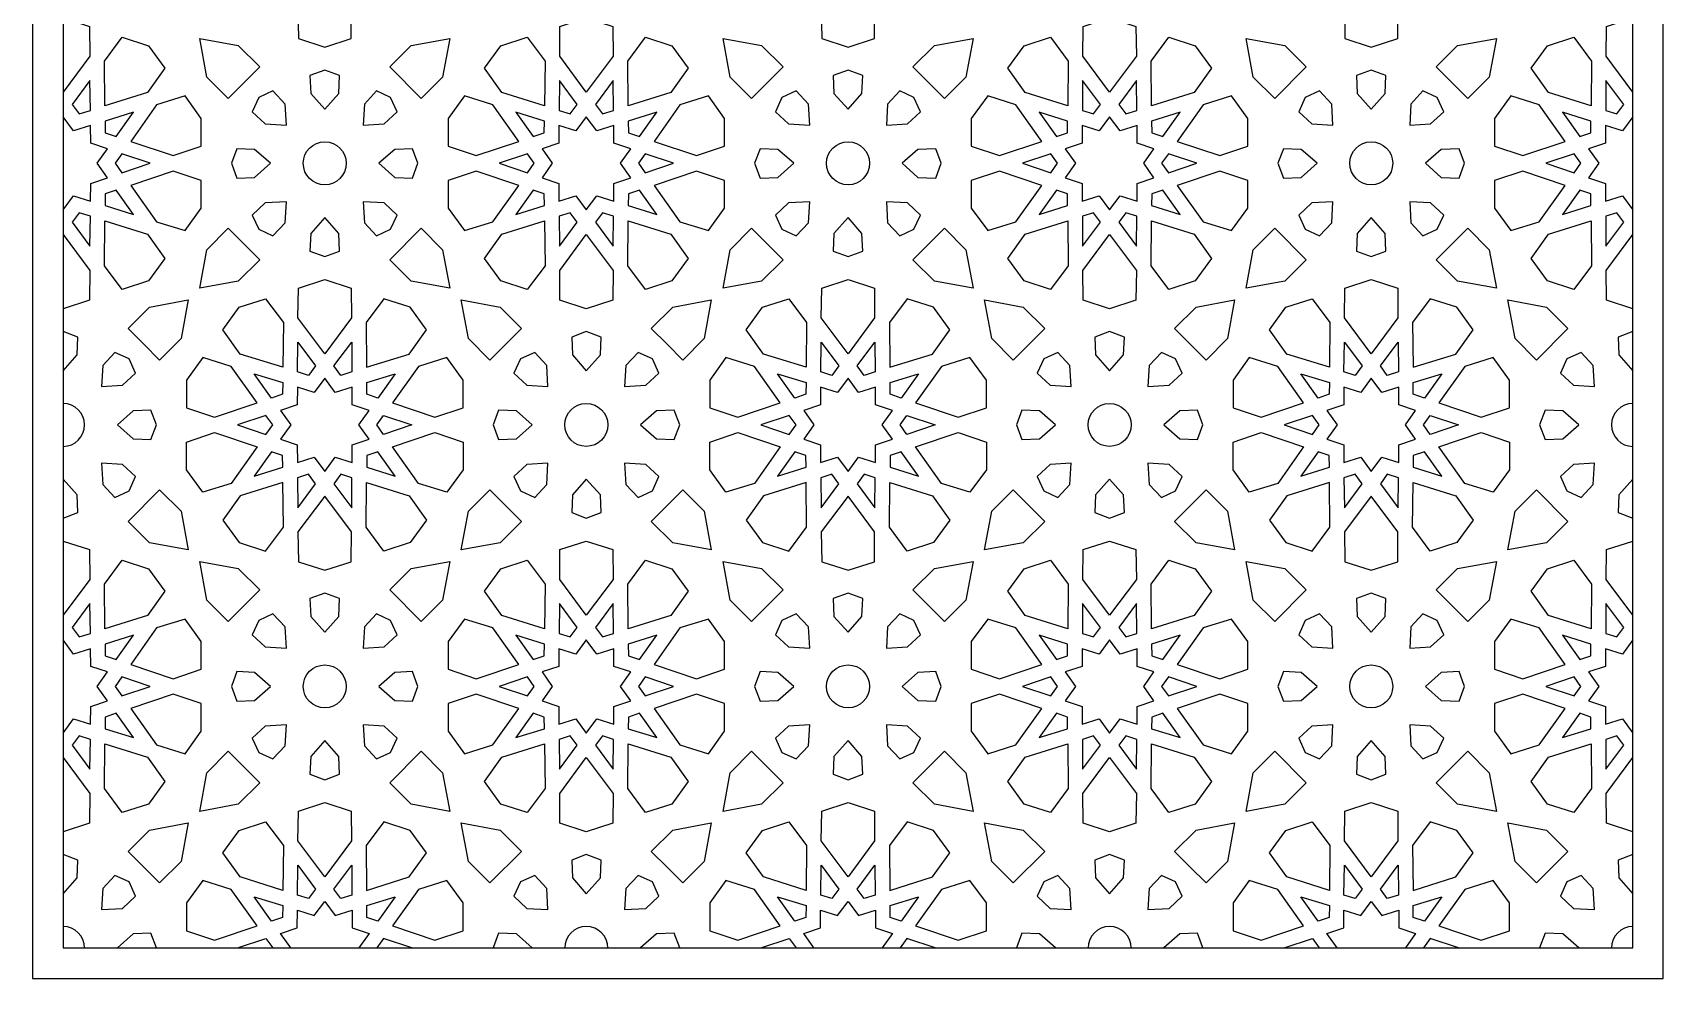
# Model space of a CAD drawing. Extents: x 122 to 256, y 179 to 312.
# Drawn here: x 122.4 to 256, y 178.5 to 256 of the extents above; entities that cross this region are included whole.
import ezdxf

# ---------------------------------------------------------------- set-up
doc = ezdxf.new("R2010")
doc.units = 0
doc.layers.add('LAYER_01', color=7, linetype='CONTINUOUS')

msp = doc.modelspace()

# ---------------------------------------------------------------- linework, layer by layer
at = {"layer": 'LAYER_01'}
for points in [[(122.44, 178.53), (256.03, 178.53), (256.03, 312.12), (122.44, 312.12)], [(124.94, 181.02), (253.54, 181.02), (253.54, 309.63), (124.94, 309.63)], [(148.53, 255.55), (148.56, 257.99), (146.37, 260.93), (144.18, 257.99), (144.21, 255.55), (146.37, 254.85)], [(191.4, 255.55), (191.42, 257.99), (189.24, 260.93), (187.05, 257.99), (187.08, 255.55), (189.24, 254.85)], [(234.27, 255.55), (234.29, 257.99), (232.1, 260.93), (229.92, 257.99), (229.94, 255.55), (232.1, 254.85)], [(167.8, 251.15), (165.62, 254.1), (165.64, 256.54), (167.8, 257.24), (169.96, 256.54), (169.99, 254.1)], [(210.67, 251.15), (208.48, 254.1), (208.51, 256.54), (210.67, 257.24), (212.83, 256.54), (212.86, 254.1)], [(129.78, 255.66), (131.94, 254.96), (133.27, 253.12), (131.86, 251.14), (128.36, 250.04), (128.32, 253.71)], [(141.05, 253.23), (138.46, 250.65), (136.71, 252.4), (136.13, 255.57), (139.29, 254.99)], [(154.28, 250.65), (151.69, 253.23), (153.44, 254.99), (156.61, 255.57), (156.03, 252.4)], [(162.96, 255.66), (164.42, 253.71), (164.38, 250.04), (160.88, 251.14), (159.47, 253.12), (160.8, 254.96)], [(172.64, 255.66), (174.8, 254.96), (176.14, 253.12), (174.73, 251.14), (171.23, 250.04), (171.19, 253.71)], [(183.92, 253.23), (181.33, 250.65), (179.58, 252.4), (179, 255.57), (182.16, 254.99)], [(197.14, 250.65), (194.56, 253.23), (196.31, 254.99), (199.48, 255.57), (198.9, 252.4)], [(205.83, 255.66), (207.28, 253.71), (207.25, 250.04), (203.75, 251.14), (202.33, 253.12), (203.67, 254.96)], [(215.51, 255.66), (217.67, 254.96), (219.01, 253.12), (217.6, 251.14), (214.1, 250.04), (214.06, 253.71)], [(226.78, 253.23), (224.2, 250.65), (222.44, 252.4), (221.86, 255.57), (225.03, 254.99)], [(240.01, 250.65), (237.43, 253.23), (239.18, 254.99), (242.35, 255.57), (241.77, 252.4)], [(248.7, 255.66), (250.15, 253.71), (250.11, 250.04), (246.61, 251.14), (245.2, 253.12), (246.54, 254.96)], [(146.37, 249.77), (147.52, 251.06), (147.58, 252.52), (146.37, 252.97), (145.16, 252.52), (145.22, 251.06)], [(189.24, 249.77), (190.38, 251.06), (190.44, 252.52), (189.24, 252.97), (188.03, 252.52), (188.09, 251.06)], [(232.1, 249.77), (233.25, 251.06), (233.31, 252.52), (232.1, 252.97), (230.9, 252.52), (230.96, 251.06)], [(126.25, 249.38), (127.17, 249.67), (127.14, 252.12), (125.68, 250.15)], [(143.23, 248.47), (143.12, 250.19), (142.13, 251.27), (140.96, 250.73), (140.43, 249.56), (141.5, 248.57)], [(149.51, 248.47), (151.24, 248.57), (152.31, 249.56), (151.77, 250.73), (150.61, 251.27), (149.62, 250.19)], [(165.6, 252.12), (165.57, 249.67), (166.49, 249.38), (167.06, 250.15)], [(169.12, 249.38), (170.04, 249.67), (170.01, 252.12), (168.55, 250.15)], [(186.1, 248.47), (185.99, 250.19), (185, 251.27), (183.83, 250.73), (183.29, 249.56), (184.37, 248.57)], [(192.38, 248.47), (194.11, 248.57), (195.18, 249.56), (194.64, 250.73), (193.47, 251.27), (192.48, 250.19)], [(208.46, 252.12), (208.44, 249.67), (209.35, 249.38), (209.93, 250.15)], [(211.99, 249.38), (212.9, 249.67), (212.88, 252.12), (211.42, 250.15)], [(228.96, 248.47), (228.86, 250.19), (227.87, 251.27), (226.7, 250.73), (226.16, 249.56), (227.24, 248.57)], [(235.25, 248.47), (236.97, 248.57), (238.05, 249.56), (237.51, 250.73), (236.34, 251.27), (235.35, 250.19)], [(251.33, 252.12), (251.31, 249.67), (252.22, 249.38), (252.79, 250.15)], [(134.93, 250.85), (132.6, 250.12), (130.48, 247.13), (133.95, 245.96), (136.26, 246.73), (136.26, 249.01)], [(160.14, 250.12), (157.81, 250.85), (156.48, 249.01), (156.48, 246.73), (158.78, 245.96), (162.26, 247.13)], [(177.8, 250.85), (175.47, 250.12), (173.35, 247.13), (176.82, 245.96), (179.13, 246.73), (179.13, 249.01)], [(203, 250.12), (200.68, 250.85), (199.34, 249.01), (199.34, 246.73), (201.65, 245.96), (205.13, 247.13)], [(220.66, 250.85), (218.34, 250.12), (216.21, 247.13), (219.69, 245.96), (222, 246.73), (222, 249.01)], [(245.87, 250.12), (243.55, 250.85), (242.21, 249.01), (242.21, 246.73), (244.52, 245.96), (248, 247.13)], [(128.38, 247.83), (129.29, 247.53), (130.71, 249.52), (128.37, 248.79)], [(162.03, 249.52), (163.45, 247.53), (164.36, 247.83), (164.37, 248.79)], [(167.8, 249.14), (166.94, 247.98), (165.56, 248.42), (165.54, 246.97), (164.17, 246.51), (165.01, 245.33), (164.17, 244.15), (165.54, 243.68), (165.56, 242.24), (166.94, 242.67), (167.8, 241.51), (168.67, 242.67), (170.05, 242.24), (170.06, 243.68), (171.44, 244.15), (170.6, 245.33), (171.44, 246.51), (170.06, 246.97), (170.05, 248.42), (168.67, 247.98)], [(171.25, 247.83), (172.16, 247.53), (173.58, 249.52), (171.24, 248.79)], [(204.89, 249.52), (206.31, 247.53), (207.22, 247.83), (207.23, 248.79)], [(210.67, 249.14), (209.81, 247.98), (208.43, 248.42), (208.41, 246.97), (207.04, 246.51), (207.88, 245.33), (207.04, 244.15), (208.41, 243.68), (208.43, 242.24), (209.81, 242.67), (210.67, 241.51), (211.53, 242.67), (212.92, 242.24), (212.93, 243.68), (214.3, 244.15), (213.46, 245.33), (214.3, 246.51), (212.93, 246.97), (212.92, 248.42), (211.53, 247.98)], [(214.12, 247.83), (215.03, 247.53), (216.45, 249.52), (214.11, 248.79)], [(247.76, 249.52), (249.18, 247.53), (250.09, 247.83), (250.1, 248.79)], [(132.08, 245.33), (129.75, 246.11), (129.2, 245.33), (129.75, 244.54)], [(141.93, 245.33), (140.63, 246.47), (139.17, 246.53), (138.73, 245.33), (139.17, 244.12), (140.63, 244.18)], [(150.81, 245.33), (152.11, 244.18), (153.57, 244.12), (154.01, 245.33), (153.57, 246.53), (152.11, 246.47)], [(160.66, 245.33), (162.99, 244.54), (163.54, 245.33), (162.99, 246.11)], [(174.94, 245.33), (172.62, 246.11), (172.07, 245.33), (172.62, 244.54)], [(184.8, 245.33), (183.5, 246.47), (182.04, 246.53), (181.59, 245.33), (182.04, 244.12), (183.5, 244.18)], [(193.68, 245.33), (194.97, 244.18), (196.43, 244.12), (196.88, 245.33), (196.43, 246.53), (194.97, 246.47)], [(203.53, 245.33), (205.85, 244.54), (206.41, 245.33), (205.85, 246.11)], [(217.81, 245.33), (215.49, 246.11), (214.93, 245.33), (215.49, 244.54)], [(227.66, 245.33), (226.37, 246.47), (224.91, 246.53), (224.46, 245.33), (224.91, 244.12), (226.37, 244.18)], [(236.55, 245.33), (237.84, 244.18), (239.3, 244.12), (239.75, 245.33), (239.3, 246.53), (237.84, 246.47)], [(246.4, 245.33), (248.72, 244.54), (249.28, 245.33), (248.72, 246.11)], [(132.6, 240.54), (134.93, 239.81), (136.26, 241.65), (136.26, 243.92), (133.95, 244.69), (130.48, 243.52)], [(157.81, 239.81), (160.14, 240.54), (162.26, 243.52), (158.78, 244.69), (156.48, 243.92), (156.48, 241.65)], [(175.47, 240.54), (177.8, 239.81), (179.13, 241.65), (179.13, 243.92), (176.82, 244.69), (173.35, 243.52)], [(200.68, 239.81), (203, 240.54), (205.13, 243.52), (201.65, 244.69), (199.34, 243.92), (199.34, 241.65)], [(218.34, 240.54), (220.66, 239.81), (222, 241.65), (222, 243.92), (219.69, 244.69), (216.21, 243.52)], [(243.55, 239.81), (245.87, 240.54), (248, 243.52), (244.52, 244.69), (242.21, 243.92), (242.21, 241.65)], [(130.71, 241.13), (129.29, 243.13), (128.38, 242.82), (128.37, 241.86)], [(143.23, 242.18), (141.5, 242.08), (140.43, 241.09), (140.96, 239.92), (142.13, 239.38), (143.12, 240.46)], [(149.51, 242.18), (149.62, 240.46), (150.61, 239.38), (151.77, 239.92), (152.31, 241.09), (151.24, 242.08)], [(164.36, 242.82), (163.45, 243.13), (162.03, 241.13), (164.37, 241.86)], [(173.58, 241.13), (172.16, 243.13), (171.25, 242.82), (171.24, 241.86)], [(186.1, 242.18), (184.37, 242.08), (183.29, 241.09), (183.83, 239.92), (185, 239.38), (185.99, 240.46)], [(192.38, 242.18), (192.48, 240.46), (193.47, 239.38), (194.64, 239.92), (195.18, 241.09), (194.11, 242.08)], [(207.22, 242.82), (206.31, 243.13), (204.89, 241.13), (207.23, 241.86)], [(216.45, 241.13), (215.03, 243.13), (214.12, 242.82), (214.11, 241.86)], [(228.96, 242.18), (227.24, 242.08), (226.16, 241.09), (226.7, 239.92), (227.87, 239.38), (228.86, 240.46)], [(235.25, 242.18), (235.35, 240.46), (236.34, 239.38), (237.51, 239.92), (238.05, 241.09), (236.97, 242.08)], [(250.09, 242.82), (249.18, 243.13), (247.76, 241.13), (250.1, 241.86)], [(127.14, 238.54), (127.17, 240.99), (126.25, 241.27), (125.68, 240.5)], [(129.78, 234.99), (128.32, 236.94), (128.36, 240.61), (131.86, 239.51), (133.27, 237.53), (131.94, 235.69)], [(146.37, 240.88), (145.22, 239.59), (145.16, 238.13), (146.37, 237.68), (147.58, 238.13), (147.52, 239.59)], [(162.96, 234.99), (160.8, 235.69), (159.47, 237.53), (160.88, 239.51), (164.38, 240.61), (164.42, 236.94)], [(166.49, 241.27), (165.57, 240.99), (165.6, 238.54), (167.06, 240.5)], [(170.01, 238.54), (170.04, 240.99), (169.12, 241.27), (168.55, 240.5)], [(172.64, 234.99), (171.19, 236.94), (171.23, 240.61), (174.73, 239.51), (176.14, 237.53), (174.8, 235.69)], [(189.24, 240.88), (188.09, 239.59), (188.03, 238.13), (189.24, 237.68), (190.44, 238.13), (190.38, 239.59)], [(205.83, 234.99), (203.67, 235.69), (202.33, 237.53), (203.75, 239.51), (207.25, 240.61), (207.28, 236.94)], [(209.35, 241.27), (208.44, 240.99), (208.46, 238.54), (209.93, 240.5)], [(212.88, 238.54), (212.9, 240.99), (211.99, 241.27), (211.42, 240.5)], [(215.51, 234.99), (214.06, 236.94), (214.1, 240.61), (217.6, 239.51), (219.01, 237.53), (217.67, 235.69)], [(232.1, 240.88), (230.96, 239.59), (230.9, 238.13), (232.1, 237.68), (233.31, 238.13), (233.25, 239.59)], [(248.7, 234.99), (246.54, 235.69), (245.2, 237.53), (246.61, 239.51), (250.11, 240.61), (250.15, 236.94)], [(252.22, 241.27), (251.31, 240.99), (251.33, 238.54), (252.79, 240.5)], [(138.46, 240.01), (141.05, 237.42), (139.29, 235.66), (136.13, 235.09), (136.71, 238.25)], [(151.69, 237.42), (154.28, 240.01), (156.03, 238.25), (156.61, 235.09), (153.44, 235.66)], [(167.8, 233.41), (165.64, 234.12), (165.62, 236.55), (167.8, 239.5), (169.99, 236.55), (169.96, 234.12)], [(181.33, 240.01), (183.92, 237.42), (182.16, 235.66), (179, 235.09), (179.58, 238.25)], [(194.56, 237.42), (197.14, 240.01), (198.9, 238.25), (199.48, 235.09), (196.31, 235.66)], [(210.67, 233.41), (208.51, 234.12), (208.48, 236.55), (210.67, 239.5), (212.86, 236.55), (212.83, 234.12)], [(224.2, 240.01), (226.78, 237.42), (225.03, 235.66), (221.86, 235.09), (222.44, 238.25)], [(237.43, 237.42), (240.01, 240.01), (241.77, 238.25), (242.35, 235.09), (239.18, 235.66)], [(148.53, 235.1), (148.56, 232.66), (146.37, 229.72), (144.18, 232.66), (144.21, 235.1), (146.37, 235.8)], [(191.4, 235.1), (191.42, 232.66), (189.24, 229.72), (187.05, 232.66), (187.08, 235.1), (189.24, 235.8)], [(234.27, 235.1), (234.29, 232.66), (232.1, 229.72), (229.92, 232.66), (229.94, 235.1), (232.1, 235.8)], [(132.84, 229.21), (131.55, 230.51), (130.26, 231.8), (132.01, 233.55), (135.18, 234.13), (134.6, 230.97)], [(139.44, 229.7), (138.03, 231.69), (139.37, 233.53), (141.53, 234.23), (142.98, 232.27), (142.94, 228.61)], [(154.71, 231.69), (153.37, 233.53), (151.21, 234.23), (149.76, 232.27), (149.8, 228.61), (153.29, 229.7)], [(162.48, 231.8), (159.9, 229.21), (158.14, 230.97), (157.56, 234.13), (160.73, 233.55)], [(175.71, 229.21), (174.42, 230.51), (173.12, 231.8), (174.88, 233.55), (178.04, 234.13), (177.46, 230.97)], [(182.31, 229.7), (180.9, 231.69), (182.24, 233.53), (184.4, 234.23), (185.85, 232.27), (185.81, 228.61)], [(197.57, 231.69), (196.24, 233.53), (194.08, 234.23), (192.63, 232.27), (192.66, 228.61), (196.16, 229.7)], [(205.35, 231.8), (202.76, 229.21), (201.01, 230.97), (200.43, 234.13), (203.6, 233.55)], [(218.58, 229.21), (217.28, 230.51), (215.99, 231.8), (217.75, 233.55), (220.91, 234.13), (220.33, 230.97)], [(225.18, 229.7), (223.77, 231.69), (225.1, 233.53), (227.26, 234.23), (228.72, 232.27), (228.68, 228.61)], [(240.44, 231.69), (239.11, 233.53), (236.94, 234.23), (235.49, 232.27), (235.53, 228.61), (239.03, 229.7)], [(248.22, 231.8), (245.63, 229.21), (243.88, 230.97), (243.3, 234.13), (246.46, 233.55)], [(167.8, 231.54), (166.6, 231.09), (166.66, 229.63), (167.8, 228.33), (168.95, 229.63), (169.01, 231.09)], [(210.67, 231.54), (209.46, 231.09), (209.52, 229.63), (210.67, 228.33), (211.82, 229.63), (211.88, 231.09)], [(128.08, 227.03), (129.8, 227.14), (130.88, 228.13), (130.34, 229.3), (129.17, 229.83), (128.18, 228.76)], [(144.16, 230.68), (145.62, 228.72), (145.05, 227.95), (144.14, 228.23)], [(147.69, 227.95), (147.12, 228.72), (148.58, 230.68), (148.6, 228.23)], [(164.66, 227.03), (164.56, 228.76), (163.57, 229.83), (162.4, 229.3), (161.86, 228.13), (162.94, 227.14)], [(170.94, 227.03), (172.67, 227.14), (173.75, 228.13), (173.21, 229.3), (172.04, 229.83), (171.05, 228.76)], [(187.03, 230.68), (188.49, 228.72), (187.92, 227.95), (187.01, 228.23)], [(190.55, 227.95), (189.98, 228.72), (191.44, 230.68), (191.47, 228.23)], [(207.53, 227.03), (207.42, 228.76), (206.44, 229.83), (205.27, 229.3), (204.73, 228.13), (205.8, 227.14)], [(213.81, 227.03), (215.54, 227.14), (216.61, 228.13), (216.08, 229.3), (214.91, 229.83), (213.92, 228.76)], [(229.9, 230.68), (231.36, 228.72), (230.79, 227.95), (229.87, 228.23)], [(233.42, 227.95), (232.85, 228.72), (234.31, 230.68), (234.34, 228.23)], [(250.4, 227.03), (250.29, 228.76), (249.3, 229.83), (248.13, 229.3), (247.6, 228.13), (248.67, 227.14)], [(135.04, 225.3), (137.35, 224.52), (140.83, 225.69), (138.7, 228.68), (136.38, 229.41), (135.04, 227.57)], [(156.36, 229.41), (154.04, 228.68), (151.91, 225.69), (155.39, 224.52), (157.7, 225.3), (157.7, 227.57)], [(177.91, 225.3), (180.22, 224.52), (183.69, 225.69), (181.57, 228.68), (179.24, 229.41), (177.91, 227.57)], [(199.23, 229.41), (196.9, 228.68), (194.78, 225.69), (198.26, 224.52), (200.57, 225.3), (200.57, 227.57)], [(220.78, 225.3), (223.09, 224.52), (226.56, 225.69), (224.44, 228.68), (222.11, 229.41), (220.78, 227.57)], [(242.1, 229.41), (239.77, 228.68), (237.65, 225.69), (241.12, 224.52), (243.43, 225.3), (243.43, 227.57)], [(140.59, 228.09), (142.93, 227.36), (142.92, 226.4), (142.01, 226.09)], [(143.58, 223.89), (142.74, 222.71), (144.11, 222.25), (144.13, 220.8), (145.51, 221.24), (146.37, 220.07), (147.23, 221.24), (148.61, 220.8), (148.63, 222.25), (150, 222.71), (149.16, 223.89), (150, 225.07), (148.63, 225.53), (148.61, 226.98), (147.23, 226.55), (146.37, 227.71), (145.51, 226.55), (144.13, 226.98), (144.11, 225.53), (142.74, 225.07)], [(149.82, 226.4), (149.81, 227.36), (152.15, 228.09), (150.73, 226.09)], [(183.46, 228.09), (185.8, 227.36), (185.79, 226.4), (184.88, 226.09)], [(186.44, 223.89), (185.61, 222.71), (186.98, 222.25), (186.99, 220.8), (188.37, 221.24), (189.24, 220.07), (190.1, 221.24), (191.48, 220.8), (191.5, 222.25), (192.87, 222.71), (192.03, 223.89), (192.87, 225.07), (191.5, 225.53), (191.48, 226.98), (190.1, 226.55), (189.24, 227.71), (188.37, 226.55), (186.99, 226.98), (186.98, 225.53), (185.61, 225.07)], [(192.69, 226.4), (192.68, 227.36), (195.01, 228.09), (193.59, 226.09)], [(226.33, 228.09), (228.67, 227.36), (228.66, 226.4), (227.75, 226.09)], [(229.31, 223.89), (228.47, 222.71), (229.85, 222.25), (229.86, 220.8), (231.24, 221.24), (232.1, 220.07), (232.97, 221.24), (234.35, 220.8), (234.36, 222.25), (235.74, 222.71), (234.9, 223.89), (235.74, 225.07), (234.36, 225.53), (234.35, 226.98), (232.97, 226.55), (232.1, 227.71), (231.24, 226.55), (229.86, 226.98), (229.85, 225.53), (228.47, 225.07)], [(235.55, 226.4), (235.54, 227.36), (237.88, 228.09), (236.46, 226.09)], [(129.38, 223.89), (130.67, 222.74), (132.13, 222.69), (132.58, 223.89), (132.13, 225.1), (130.67, 225.04)], [(139.23, 223.89), (141.55, 223.11), (142.11, 223.89), (141.55, 224.67)], [(153.51, 223.89), (151.19, 223.11), (150.63, 223.89), (151.19, 224.67)], [(160.16, 223.89), (160.61, 222.69), (162.07, 222.74), (163.36, 223.89), (162.07, 225.04), (160.61, 225.1)], [(172.25, 223.89), (173.54, 222.74), (175, 222.69), (175.45, 223.89), (175, 225.1), (173.54, 225.04)], [(182.1, 223.89), (184.42, 223.11), (184.98, 223.89), (184.42, 224.67)], [(196.38, 223.89), (194.05, 223.11), (193.5, 223.89), (194.05, 224.67)], [(203.03, 223.89), (203.47, 222.69), (204.93, 222.74), (206.23, 223.89), (204.93, 225.04), (203.47, 225.1)], [(215.11, 223.89), (216.41, 222.74), (217.87, 222.69), (218.31, 223.89), (217.87, 225.1), (216.41, 225.04)], [(224.96, 223.89), (227.29, 223.11), (227.84, 223.89), (227.29, 224.67)], [(239.25, 223.89), (236.92, 223.11), (236.37, 223.89), (236.92, 224.67)], [(245.89, 223.89), (246.34, 222.69), (247.8, 222.74), (249.1, 223.89), (247.8, 225.04), (246.34, 225.1)], [(135.04, 222.48), (137.35, 223.26), (140.83, 222.09), (138.7, 219.1), (136.38, 218.37), (135.04, 220.21)], [(156.36, 218.37), (154.04, 219.1), (151.91, 222.09), (155.39, 223.26), (157.7, 222.48), (157.7, 220.21)], [(177.91, 222.48), (180.22, 223.26), (183.69, 222.09), (181.57, 219.1), (179.24, 218.37), (177.91, 220.21)], [(199.23, 218.37), (196.9, 219.1), (194.78, 222.09), (198.26, 223.26), (200.57, 222.48), (200.57, 220.21)], [(220.78, 222.48), (223.09, 223.26), (226.56, 222.09), (224.44, 219.1), (222.11, 218.37), (220.78, 220.21)], [(242.1, 218.37), (239.77, 219.1), (237.65, 222.09), (241.12, 223.26), (243.43, 222.48), (243.43, 220.21)], [(128.08, 220.75), (128.18, 219.02), (129.17, 217.95), (130.34, 218.49), (130.88, 219.66), (129.8, 220.65)], [(140.59, 219.7), (142.93, 220.43), (142.92, 221.39), (142.01, 221.69)], [(149.82, 221.39), (149.81, 220.43), (152.15, 219.7), (150.73, 221.69)], [(164.66, 220.75), (162.94, 220.65), (161.86, 219.66), (162.4, 218.49), (163.57, 217.95), (164.56, 219.02)], [(170.94, 220.75), (171.05, 219.02), (172.04, 217.95), (173.21, 218.49), (173.75, 219.66), (172.67, 220.65)], [(183.46, 219.7), (185.8, 220.43), (185.79, 221.39), (184.88, 221.69)], [(192.69, 221.39), (192.68, 220.43), (195.01, 219.7), (193.59, 221.69)], [(207.53, 220.75), (205.8, 220.65), (204.73, 219.66), (205.27, 218.49), (206.44, 217.95), (207.42, 219.02)], [(213.81, 220.75), (213.92, 219.02), (214.91, 217.95), (216.08, 218.49), (216.61, 219.66), (215.54, 220.65)], [(226.33, 219.7), (228.67, 220.43), (228.66, 221.39), (227.75, 221.69)], [(235.55, 221.39), (235.54, 220.43), (237.88, 219.7), (236.46, 221.69)], [(250.4, 220.75), (248.67, 220.65), (247.6, 219.66), (248.13, 218.49), (249.3, 217.95), (250.29, 219.02)], [(139.44, 218.08), (138.03, 216.09), (139.37, 214.26), (141.53, 213.55), (142.98, 215.51), (142.94, 219.18)], [(144.16, 217.1), (145.62, 219.07), (145.05, 219.84), (144.14, 219.55)], [(147.69, 219.84), (147.12, 219.07), (148.58, 217.1), (148.6, 219.55)], [(154.71, 216.09), (153.37, 214.26), (151.21, 213.55), (149.76, 215.51), (149.8, 219.18), (153.29, 218.08)], [(167.8, 219.45), (166.66, 218.15), (166.6, 216.7), (167.8, 216.25), (169.01, 216.7), (168.95, 218.15)], [(182.31, 218.08), (180.9, 216.09), (182.24, 214.26), (184.4, 213.55), (185.85, 215.51), (185.81, 219.18)], [(187.03, 217.1), (188.49, 219.07), (187.92, 219.84), (187.01, 219.55)], [(190.55, 219.84), (189.98, 219.07), (191.44, 217.1), (191.47, 219.55)], [(197.57, 216.09), (196.24, 214.26), (194.08, 213.55), (192.63, 215.51), (192.66, 219.18), (196.16, 218.08)], [(210.67, 219.45), (209.52, 218.15), (209.46, 216.7), (210.67, 216.25), (211.88, 216.7), (211.82, 218.15)], [(225.18, 218.08), (223.77, 216.09), (225.1, 214.26), (227.26, 213.55), (228.72, 215.51), (228.68, 219.18)], [(229.9, 217.1), (231.36, 219.07), (230.79, 219.84), (229.87, 219.55)], [(233.42, 219.84), (232.85, 219.07), (234.31, 217.1), (234.34, 219.55)], [(240.44, 216.09), (239.11, 214.26), (236.94, 213.55), (235.49, 215.51), (235.53, 219.18), (239.03, 218.08)], [(130.26, 215.98), (132.84, 218.57), (134.6, 216.82), (135.18, 213.65), (132.01, 214.23)], [(148.53, 212.68), (148.56, 215.12), (146.37, 218.06), (144.18, 215.12), (144.21, 212.68), (146.37, 211.98)], [(159.9, 218.57), (162.48, 215.98), (160.73, 214.23), (157.56, 213.65), (158.14, 216.82)], [(173.12, 215.98), (175.71, 218.57), (177.46, 216.82), (178.04, 213.65), (174.88, 214.23)], [(191.4, 212.68), (191.42, 215.12), (189.24, 218.06), (187.05, 215.12), (187.08, 212.68), (189.24, 211.98)], [(202.76, 218.57), (205.35, 215.98), (203.6, 214.23), (200.43, 213.65), (201.01, 216.82)], [(215.99, 215.98), (218.58, 218.57), (220.33, 216.82), (220.91, 213.65), (217.75, 214.23)], [(234.27, 212.68), (234.29, 215.12), (232.1, 218.06), (229.92, 215.12), (229.94, 212.68), (232.1, 211.98)], [(245.63, 218.57), (248.22, 215.98), (246.46, 214.23), (243.3, 213.65), (243.88, 216.82)], [(167.8, 208.29), (165.62, 211.23), (165.64, 213.67), (167.8, 214.37), (169.96, 213.67), (169.99, 211.23)], [(210.67, 208.29), (208.48, 211.23), (208.51, 213.67), (210.67, 214.37), (212.83, 213.67), (212.86, 211.23)], [(129.78, 212.8), (131.94, 212.09), (133.27, 210.26), (131.86, 208.27), (128.36, 207.17), (128.32, 210.84)], [(141.05, 210.37), (138.46, 207.78), (136.71, 209.53), (136.13, 212.7), (139.29, 212.12)], [(154.28, 207.78), (151.69, 210.37), (153.44, 212.12), (156.61, 212.7), (156.03, 209.53)], [(162.96, 212.8), (164.42, 210.84), (164.38, 207.17), (160.88, 208.27), (159.47, 210.26), (160.8, 212.09)], [(172.64, 212.8), (174.8, 212.09), (176.14, 210.26), (174.73, 208.27), (171.23, 207.17), (171.19, 210.84)], [(183.92, 210.37), (181.33, 207.78), (179.58, 209.53), (179, 212.7), (182.16, 212.12)], [(197.14, 207.78), (194.56, 210.37), (196.31, 212.12), (199.48, 212.7), (198.9, 209.53)], [(205.83, 212.8), (207.28, 210.84), (207.25, 207.17), (203.75, 208.27), (202.33, 210.26), (203.67, 212.09)], [(215.51, 212.8), (217.67, 212.09), (219.01, 210.26), (217.6, 208.27), (214.1, 207.17), (214.06, 210.84)], [(226.78, 210.37), (224.2, 207.78), (222.44, 209.53), (221.86, 212.7), (225.03, 212.12)], [(240.01, 207.78), (237.43, 210.37), (239.18, 212.12), (242.35, 212.7), (241.77, 209.53)], [(248.7, 212.8), (250.15, 210.84), (250.11, 207.17), (246.61, 208.27), (245.2, 210.26), (246.54, 212.09)], [(146.37, 206.9), (147.52, 208.2), (147.58, 209.66), (146.37, 210.1), (145.16, 209.66), (145.22, 208.2)], [(189.24, 206.9), (190.38, 208.2), (190.44, 209.66), (189.24, 210.1), (188.03, 209.66), (188.09, 208.2)], [(232.1, 206.9), (233.25, 208.2), (233.31, 209.66), (232.1, 210.1), (230.9, 209.66), (230.96, 208.2)], [(126.25, 206.51), (127.17, 206.8), (127.14, 209.25), (125.68, 207.28)], [(165.6, 209.25), (165.57, 206.8), (166.49, 206.51), (167.06, 207.28)], [(169.12, 206.51), (170.04, 206.8), (170.01, 209.25), (168.55, 207.28)], [(208.46, 209.25), (208.44, 206.8), (209.35, 206.51), (209.93, 207.28)], [(211.99, 206.51), (212.9, 206.8), (212.88, 209.25), (211.42, 207.28)], [(251.33, 209.25), (251.31, 206.8), (252.22, 206.51), (252.79, 207.28)], [(134.93, 207.98), (132.6, 207.25), (130.48, 204.26), (133.95, 203.09), (136.26, 203.87), (136.26, 206.14)], [(143.23, 205.6), (143.12, 207.33), (142.13, 208.4), (140.96, 207.86), (140.43, 206.69), (141.5, 205.7)], [(149.51, 205.6), (151.24, 205.7), (152.31, 206.69), (151.77, 207.86), (150.61, 208.4), (149.62, 207.33)], [(160.14, 207.25), (157.81, 207.98), (156.48, 206.14), (156.48, 203.87), (158.78, 203.09), (162.26, 204.26)], [(177.8, 207.98), (175.47, 207.25), (173.35, 204.26), (176.82, 203.09), (179.13, 203.87), (179.13, 206.14)], [(186.1, 205.6), (185.99, 207.33), (185, 208.4), (183.83, 207.86), (183.29, 206.69), (184.37, 205.7)], [(192.38, 205.6), (194.11, 205.7), (195.18, 206.69), (194.64, 207.86), (193.47, 208.4), (192.48, 207.33)], [(203, 207.25), (200.68, 207.98), (199.34, 206.14), (199.34, 203.87), (201.65, 203.09), (205.13, 204.26)], [(220.66, 207.98), (218.34, 207.25), (216.21, 204.26), (219.69, 203.09), (222, 203.87), (222, 206.14)], [(228.96, 205.6), (228.86, 207.33), (227.87, 208.4), (226.7, 207.86), (226.16, 206.69), (227.24, 205.7)], [(235.25, 205.6), (236.97, 205.7), (238.05, 206.69), (237.51, 207.86), (236.34, 208.4), (235.35, 207.33)], [(245.87, 207.25), (243.55, 207.98), (242.21, 206.14), (242.21, 203.87), (244.52, 203.09), (248, 204.26)], [(128.38, 204.96), (129.29, 204.66), (130.71, 206.66), (128.37, 205.92)], [(162.03, 206.66), (163.45, 204.66), (164.36, 204.96), (164.37, 205.92)], [(167.8, 206.28), (166.94, 205.11), (165.56, 205.55), (165.54, 204.1), (164.17, 203.64), (165.01, 202.46), (164.17, 201.28), (165.54, 200.82), (165.56, 199.37), (166.94, 199.8), (167.8, 198.64), (168.67, 199.8), (170.05, 199.37), (170.06, 200.82), (171.44, 201.28), (170.6, 202.46), (171.44, 203.64), (170.06, 204.1), (170.05, 205.55), (168.67, 205.11)], [(171.25, 204.96), (172.16, 204.66), (173.58, 206.66), (171.24, 205.92)], [(204.89, 206.66), (206.31, 204.66), (207.22, 204.96), (207.23, 205.92)], [(210.67, 206.28), (209.81, 205.11), (208.43, 205.55), (208.41, 204.1), (207.04, 203.64), (207.88, 202.46), (207.04, 201.28), (208.41, 200.82), (208.43, 199.37), (209.81, 199.8), (210.67, 198.64), (211.53, 199.8), (212.92, 199.37), (212.93, 200.82), (214.3, 201.28), (213.46, 202.46), (214.3, 203.64), (212.93, 204.1), (212.92, 205.55), (211.53, 205.11)], [(214.12, 204.96), (215.03, 204.66), (216.45, 206.66), (214.11, 205.92)], [(247.76, 206.66), (249.18, 204.66), (250.09, 204.96), (250.1, 205.92)], [(132.08, 202.46), (129.75, 203.24), (129.2, 202.46), (129.75, 201.68)], [(141.93, 202.46), (140.63, 203.61), (139.17, 203.67), (138.73, 202.46), (139.17, 201.25), (140.63, 201.31)], [(150.81, 202.46), (152.11, 201.31), (153.57, 201.25), (154.01, 202.46), (153.57, 203.67), (152.11, 203.61)], [(160.66, 202.46), (162.99, 201.68), (163.54, 202.46), (162.99, 203.24)], [(174.94, 202.46), (172.62, 203.24), (172.07, 202.46), (172.62, 201.68)], [(184.8, 202.46), (183.5, 203.61), (182.04, 203.67), (181.59, 202.46), (182.04, 201.25), (183.5, 201.31)], [(193.68, 202.46), (194.97, 201.31), (196.43, 201.25), (196.88, 202.46), (196.43, 203.67), (194.97, 203.61)], [(203.53, 202.46), (205.85, 201.68), (206.41, 202.46), (205.85, 203.24)], [(217.81, 202.46), (215.49, 203.24), (214.93, 202.46), (215.49, 201.68)], [(227.66, 202.46), (226.37, 203.61), (224.91, 203.67), (224.46, 202.46), (224.91, 201.25), (226.37, 201.31)], [(236.55, 202.46), (237.84, 201.31), (239.3, 201.25), (239.75, 202.46), (239.3, 203.67), (237.84, 203.61)], [(246.4, 202.46), (248.72, 201.68), (249.28, 202.46), (248.72, 203.24)], [(132.6, 197.67), (134.93, 196.94), (136.26, 198.78), (136.26, 201.05), (133.95, 201.83), (130.48, 200.66)], [(157.81, 196.94), (160.14, 197.67), (162.26, 200.66), (158.78, 201.83), (156.48, 201.05), (156.48, 198.78)], [(175.47, 197.67), (177.8, 196.94), (179.13, 198.78), (179.13, 201.05), (176.82, 201.83), (173.35, 200.66)], [(200.68, 196.94), (203, 197.67), (205.13, 200.66), (201.65, 201.83), (199.34, 201.05), (199.34, 198.78)], [(218.34, 197.67), (220.66, 196.94), (222, 198.78), (222, 201.05), (219.69, 201.83), (216.21, 200.66)], [(243.55, 196.94), (245.87, 197.67), (248, 200.66), (244.52, 201.83), (242.21, 201.05), (242.21, 198.78)], [(130.71, 198.26), (129.29, 200.26), (128.38, 199.95), (128.37, 198.99)], [(143.23, 199.32), (141.5, 199.21), (140.43, 198.22), (140.96, 197.05), (142.13, 196.52), (143.12, 197.59)], [(149.51, 199.32), (149.62, 197.59), (150.61, 196.52), (151.77, 197.05), (152.31, 198.22), (151.24, 199.21)], [(164.36, 199.95), (163.45, 200.26), (162.03, 198.26), (164.37, 198.99)], [(173.58, 198.26), (172.16, 200.26), (171.25, 199.95), (171.24, 198.99)], [(186.1, 199.32), (184.37, 199.21), (183.29, 198.22), (183.83, 197.05), (185, 196.52), (185.99, 197.59)], [(192.38, 199.32), (192.48, 197.59), (193.47, 196.52), (194.64, 197.05), (195.18, 198.22), (194.11, 199.21)], [(207.22, 199.95), (206.31, 200.26), (204.89, 198.26), (207.23, 198.99)], [(216.45, 198.26), (215.03, 200.26), (214.12, 199.95), (214.11, 198.99)], [(228.96, 199.32), (227.24, 199.21), (226.16, 198.22), (226.7, 197.05), (227.87, 196.52), (228.86, 197.59)], [(235.25, 199.32), (235.35, 197.59), (236.34, 196.52), (237.51, 197.05), (238.05, 198.22), (236.97, 199.21)], [(250.09, 199.95), (249.18, 200.26), (247.76, 198.26), (250.1, 198.99)], [(127.14, 195.67), (127.17, 198.12), (126.25, 198.4), (125.68, 197.64)], [(129.78, 192.12), (128.32, 194.08), (128.36, 197.74), (131.86, 196.65), (133.27, 194.66), (131.94, 192.82)], [(146.37, 198.02), (145.22, 196.72), (145.16, 195.26), (146.37, 194.81), (147.58, 195.26), (147.52, 196.72)], [(162.96, 192.12), (160.8, 192.82), (159.47, 194.66), (160.88, 196.65), (164.38, 197.74), (164.42, 194.08)], [(166.49, 198.4), (165.57, 198.12), (165.6, 195.67), (167.06, 197.64)], [(170.01, 195.67), (170.04, 198.12), (169.12, 198.4), (168.55, 197.64)], [(172.64, 192.12), (171.19, 194.08), (171.23, 197.74), (174.73, 196.65), (176.14, 194.66), (174.8, 192.82)], [(189.24, 198.02), (188.09, 196.72), (188.03, 195.26), (189.24, 194.81), (190.44, 195.26), (190.38, 196.72)], [(205.83, 192.12), (203.67, 192.82), (202.33, 194.66), (203.75, 196.65), (207.25, 197.74), (207.28, 194.08)], [(209.35, 198.4), (208.44, 198.12), (208.46, 195.67), (209.93, 197.64)], [(212.88, 195.67), (212.9, 198.12), (211.99, 198.4), (211.42, 197.64)], [(215.51, 192.12), (214.06, 194.08), (214.1, 197.74), (217.6, 196.65), (219.01, 194.66), (217.67, 192.82)], [(232.1, 198.02), (230.96, 196.72), (230.9, 195.26), (232.1, 194.81), (233.31, 195.26), (233.25, 196.72)], [(248.7, 192.12), (246.54, 192.82), (245.2, 194.66), (246.61, 196.65), (250.11, 197.74), (250.15, 194.08)], [(252.22, 198.4), (251.31, 198.12), (251.33, 195.67), (252.79, 197.64)], [(138.46, 197.14), (141.05, 194.55), (139.29, 192.8), (136.13, 192.22), (136.71, 195.38)], [(151.69, 194.55), (154.28, 197.14), (156.03, 195.38), (156.61, 192.22), (153.44, 192.8)], [(167.8, 190.55), (165.64, 191.25), (165.62, 193.69), (167.8, 196.63), (169.99, 193.69), (169.96, 191.25)], [(181.33, 197.14), (183.92, 194.55), (182.16, 192.8), (179, 192.22), (179.58, 195.38)], [(194.56, 194.55), (197.14, 197.14), (198.9, 195.38), (199.48, 192.22), (196.31, 192.8)], [(210.67, 190.55), (208.51, 191.25), (208.48, 193.69), (210.67, 196.63), (212.86, 193.69), (212.83, 191.25)], [(224.2, 197.14), (226.78, 194.55), (225.03, 192.8), (221.86, 192.22), (222.44, 195.38)], [(237.43, 194.55), (240.01, 197.14), (241.77, 195.38), (242.35, 192.22), (239.18, 192.8)], [(148.53, 192.23), (148.56, 189.8), (146.37, 186.85), (144.18, 189.8), (144.21, 192.23), (146.37, 192.94)], [(191.4, 192.23), (191.42, 189.8), (189.24, 186.85), (187.05, 189.8), (187.08, 192.23), (189.24, 192.94)], [(234.27, 192.23), (234.29, 189.8), (232.1, 186.85), (229.92, 189.8), (229.94, 192.23), (232.1, 192.94)], [(132.84, 186.35), (131.55, 187.64), (130.26, 188.93), (132.01, 190.69), (135.18, 191.27), (134.6, 188.1)], [(139.44, 186.84), (138.03, 188.82), (139.37, 190.66), (141.53, 191.36), (142.98, 189.41), (142.94, 185.74)], [(154.71, 188.82), (153.37, 190.66), (151.21, 191.36), (149.76, 189.41), (149.8, 185.74), (153.29, 186.84)], [(162.48, 188.93), (159.9, 186.35), (158.14, 188.1), (157.56, 191.27), (160.73, 190.69)], [(175.71, 186.35), (174.42, 187.64), (173.12, 188.93), (174.88, 190.69), (178.04, 191.27), (177.46, 188.1)], [(182.31, 186.84), (180.9, 188.82), (182.24, 190.66), (184.4, 191.36), (185.85, 189.41), (185.81, 185.74)], [(197.57, 188.82), (196.24, 190.66), (194.08, 191.36), (192.63, 189.41), (192.66, 185.74), (196.16, 186.84)], [(205.35, 188.93), (202.76, 186.35), (201.01, 188.1), (200.43, 191.27), (203.6, 190.69)], [(218.58, 186.35), (217.28, 187.64), (215.99, 188.93), (217.75, 190.69), (220.91, 191.27), (220.33, 188.1)], [(225.18, 186.84), (223.77, 188.82), (225.1, 190.66), (227.26, 191.36), (228.72, 189.41), (228.68, 185.74)], [(240.44, 188.82), (239.11, 190.66), (236.94, 191.36), (235.49, 189.41), (235.53, 185.74), (239.03, 186.84)], [(248.22, 188.93), (245.63, 186.35), (243.88, 188.1), (243.3, 191.27), (246.46, 190.69)], [(167.8, 188.67), (166.6, 188.22), (166.66, 186.76), (167.8, 185.47), (168.95, 186.76), (169.01, 188.22)], [(210.67, 188.67), (209.46, 188.22), (209.52, 186.76), (210.67, 185.47), (211.82, 186.76), (211.88, 188.22)], [(144.16, 187.82), (145.62, 185.85), (145.05, 185.08), (144.14, 185.36)], [(147.69, 185.08), (147.12, 185.85), (148.58, 187.82), (148.6, 185.36)], [(187.03, 187.82), (188.49, 185.85), (187.92, 185.08), (187.01, 185.36)], [(190.55, 185.08), (189.98, 185.85), (191.44, 187.82), (191.47, 185.36)], [(229.9, 187.82), (231.36, 185.85), (230.79, 185.08), (229.87, 185.36)], [(233.42, 185.08), (232.85, 185.85), (234.31, 187.82), (234.34, 185.36)], [(128.08, 184.17), (129.8, 184.27), (130.88, 185.26), (130.34, 186.43), (129.17, 186.97), (128.18, 185.89)], [(135.04, 182.43), (137.35, 181.66), (140.83, 182.83), (138.7, 185.81), (136.38, 186.54), (135.04, 184.71)], [(156.36, 186.54), (154.04, 185.81), (151.91, 182.83), (155.39, 181.66), (157.7, 182.43), (157.7, 184.71)], [(164.66, 184.17), (164.56, 185.89), (163.57, 186.97), (162.4, 186.43), (161.86, 185.26), (162.94, 184.27)], [(170.94, 184.17), (172.67, 184.27), (173.75, 185.26), (173.21, 186.43), (172.04, 186.97), (171.05, 185.89)], [(177.91, 182.43), (180.22, 181.66), (183.69, 182.83), (181.57, 185.81), (179.24, 186.54), (177.91, 184.71)], [(199.23, 186.54), (196.9, 185.81), (194.78, 182.83), (198.26, 181.66), (200.57, 182.43), (200.57, 184.71)], [(207.53, 184.17), (207.42, 185.89), (206.44, 186.97), (205.27, 186.43), (204.73, 185.26), (205.8, 184.27)], [(213.81, 184.17), (215.54, 184.27), (216.61, 185.26), (216.08, 186.43), (214.91, 186.97), (213.92, 185.89)], [(220.78, 182.43), (223.09, 181.66), (226.56, 182.83), (224.44, 185.81), (222.11, 186.54), (220.78, 184.71)], [(242.1, 186.54), (239.77, 185.81), (237.65, 182.83), (241.12, 181.66), (243.43, 182.43), (243.43, 184.71)], [(250.4, 184.17), (250.29, 185.89), (249.3, 186.97), (248.13, 186.43), (247.6, 185.26), (248.67, 184.27)], [(140.59, 185.22), (142.93, 184.49), (142.92, 183.53), (142.01, 183.22)], [(149.82, 183.53), (149.81, 184.49), (152.15, 185.22), (150.73, 183.22)], [(183.46, 185.22), (185.8, 184.49), (185.79, 183.53), (184.88, 183.22)], [(192.69, 183.53), (192.68, 184.49), (195.01, 185.22), (193.59, 183.22)], [(226.33, 185.22), (228.67, 184.49), (228.66, 183.53), (227.75, 183.22)], [(235.55, 183.53), (235.54, 184.49), (237.88, 185.22), (236.46, 183.22)]]:
    msp.add_lwpolyline(points, close=True, dxfattribs=at)
for points in [[(124.94, 257.24), (127.1, 256.54), (127.12, 254.1), (124.94, 251.15)], [(253.54, 251.15), (251.35, 254.1), (251.38, 256.54), (253.54, 257.24)], [(124.94, 241.51), (125.8, 242.67), (127.18, 242.24), (127.2, 243.68), (128.57, 244.15), (127.73, 245.33), (128.57, 246.51), (127.2, 246.97), (127.18, 248.42), (125.8, 247.98), (124.94, 249.14)], [(253.54, 249.14), (252.68, 247.98), (251.29, 248.42), (251.28, 246.97), (249.91, 246.51), (250.75, 245.33), (249.91, 244.15), (251.28, 243.68), (251.29, 242.24), (252.68, 242.67), (253.54, 241.51)], [(124.94, 239.5), (127.12, 236.55), (127.1, 234.12), (124.94, 233.41)], [(253.54, 233.41), (251.38, 234.12), (251.35, 236.55), (253.54, 239.5)], [(124.94, 228.33), (126.08, 229.63), (126.14, 231.09), (124.94, 231.54)], [(253.54, 231.54), (252.33, 231.09), (252.39, 229.63), (253.54, 228.33)], [(124.94, 216.25), (126.14, 216.7), (126.08, 218.15), (124.94, 219.45)], [(253.54, 219.45), (252.39, 218.15), (252.33, 216.7), (253.54, 216.25)], [(124.94, 214.37), (127.1, 213.67), (127.12, 211.23), (124.94, 208.29)], [(253.54, 208.29), (251.35, 211.23), (251.38, 213.67), (253.54, 214.37)], [(124.94, 198.64), (125.8, 199.8), (127.18, 199.37), (127.2, 200.82), (128.57, 201.28), (127.73, 202.46), (128.57, 203.64), (127.2, 204.1), (127.18, 205.55), (125.8, 205.11), (124.94, 206.28)], [(253.54, 206.28), (252.68, 205.11), (251.29, 205.55), (251.28, 204.1), (249.91, 203.64), (250.75, 202.46), (249.91, 201.28), (251.28, 200.82), (251.29, 199.37), (252.68, 199.8), (253.54, 198.64)], [(124.94, 196.63), (127.12, 193.69), (127.1, 191.25), (124.94, 190.55)], [(253.54, 190.55), (251.38, 191.25), (251.35, 193.69), (253.54, 196.63)], [(124.94, 185.47), (126.08, 186.76), (126.14, 188.22), (124.94, 188.67)], [(253.54, 188.67), (252.33, 188.22), (252.39, 186.76), (253.54, 185.47)], [(143.58, 181.02), (142.74, 182.2), (144.11, 182.67), (144.13, 184.11), (145.51, 183.68), (146.37, 184.84), (147.23, 183.68), (148.61, 184.11), (148.63, 182.67), (150, 182.2), (149.16, 181.02)], [(186.44, 181.02), (185.61, 182.2), (186.98, 182.67), (186.99, 184.11), (188.37, 183.68), (189.24, 184.84), (190.1, 183.68), (191.48, 184.11), (191.5, 182.67), (192.87, 182.2), (192.03, 181.02)], [(229.31, 181.02), (228.47, 182.2), (229.85, 182.67), (229.86, 184.11), (231.24, 183.68), (232.1, 184.84), (232.97, 183.68), (234.35, 184.11), (234.36, 182.67), (235.74, 182.2), (234.9, 181.02)], [(132.58, 181.02), (132.13, 182.23), (130.67, 182.17), (129.38, 181.02)], [(139.23, 181.02), (141.55, 181.81), (142.11, 181.02)], [(153.51, 181.02), (151.19, 181.81), (150.63, 181.02)], [(163.36, 181.02), (162.07, 182.17), (160.61, 182.23), (160.16, 181.02)], [(175.45, 181.02), (175, 182.23), (173.54, 182.17), (172.25, 181.02)], [(182.1, 181.02), (184.42, 181.81), (184.98, 181.02)], [(196.38, 181.02), (194.05, 181.81), (193.5, 181.02)], [(206.23, 181.02), (204.93, 182.17), (203.47, 182.23), (203.03, 181.02)], [(218.31, 181.02), (217.87, 182.23), (216.41, 182.17), (215.11, 181.02)], [(224.96, 181.02), (227.29, 181.81), (227.84, 181.02)], [(239.25, 181.02), (236.92, 181.81), (236.37, 181.02)], [(249.1, 181.02), (247.8, 182.17), (246.34, 182.23), (245.89, 181.02)]]:
    msp.add_lwpolyline(points, dxfattribs=at)
for centre in [(146.37, 245.33), (189.24, 245.33), (232.1, 245.33), (167.8, 223.89), (210.67, 223.89), (146.37, 202.46), (189.24, 202.46), (232.1, 202.46)]:
    msp.add_circle(centre, 1.76, dxfattribs=at)
for centre, start, end in [((124.94, 223.89), 270, 90), ((253.54, 223.89), 90, 270), ((124.94, 181.02), 0, 90), ((167.8, 181.02), 0, 180), ((210.67, 181.02), 0, 180), ((253.54, 181.02), 90, 180)]:
    msp.add_arc(centre, 1.76, start, end, dxfattribs=at)

doc.saveas('drawing.dxf')
